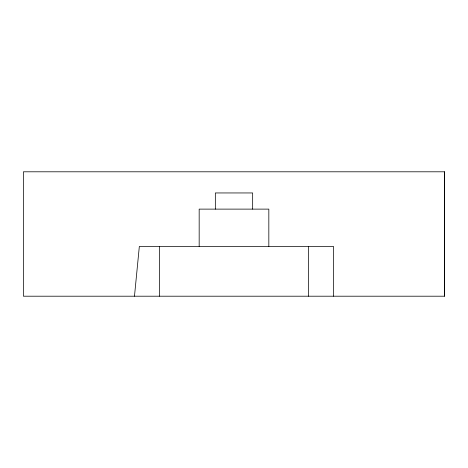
<?xml version="1.0" encoding="UTF-8"?>
<svg xmlns="http://www.w3.org/2000/svg" width="468" height="468" viewBox="0 0 468 468"><rect width="100%" height="100%" fill="white"/><g stroke="black" fill="none" stroke-linecap="round" stroke-linejoin="round"><path stroke-width="0.7" d="M444.6 296.203L444.6 171.797L23.4 171.797L23.4 296.203L444.6 296.203L444.6 171.797M134.48 296.203L139.335 246.443L333.52 246.443L333.52 296.203M308.64 246.443L308.64 296.203M268.831 246.443L268.831 209.12L199.169 209.12L199.169 246.443M252.661 209.12L252.661 192.951L215.339 192.951L215.339 209.12M159.36 246.443L159.36 296.203"/></g></svg>
